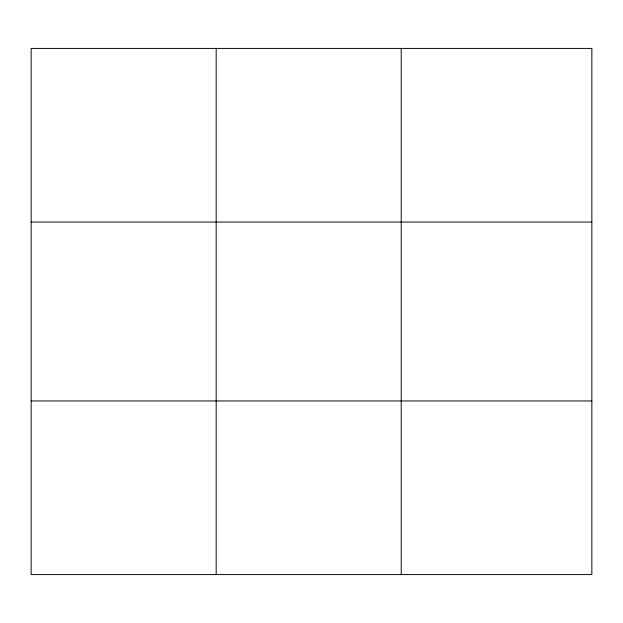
<?xml version="1.0" encoding="UTF-8"?>
<svg xmlns="http://www.w3.org/2000/svg" width="623" height="623" viewBox="0 0 623 623"><rect width="100%" height="100%" fill="white"/><g stroke="black" fill="none" stroke-linecap="round" stroke-linejoin="round"><path stroke-width="0.93" d="M216.181 574.577L216.181 48.423M401.212 574.577L401.212 48.423M31.15 222.053L591.85 222.053M31.15 400.947L591.85 400.947M591.85 48.423L591.85 574.577L31.15 574.577L31.15 48.423L591.85 48.423"/></g></svg>
